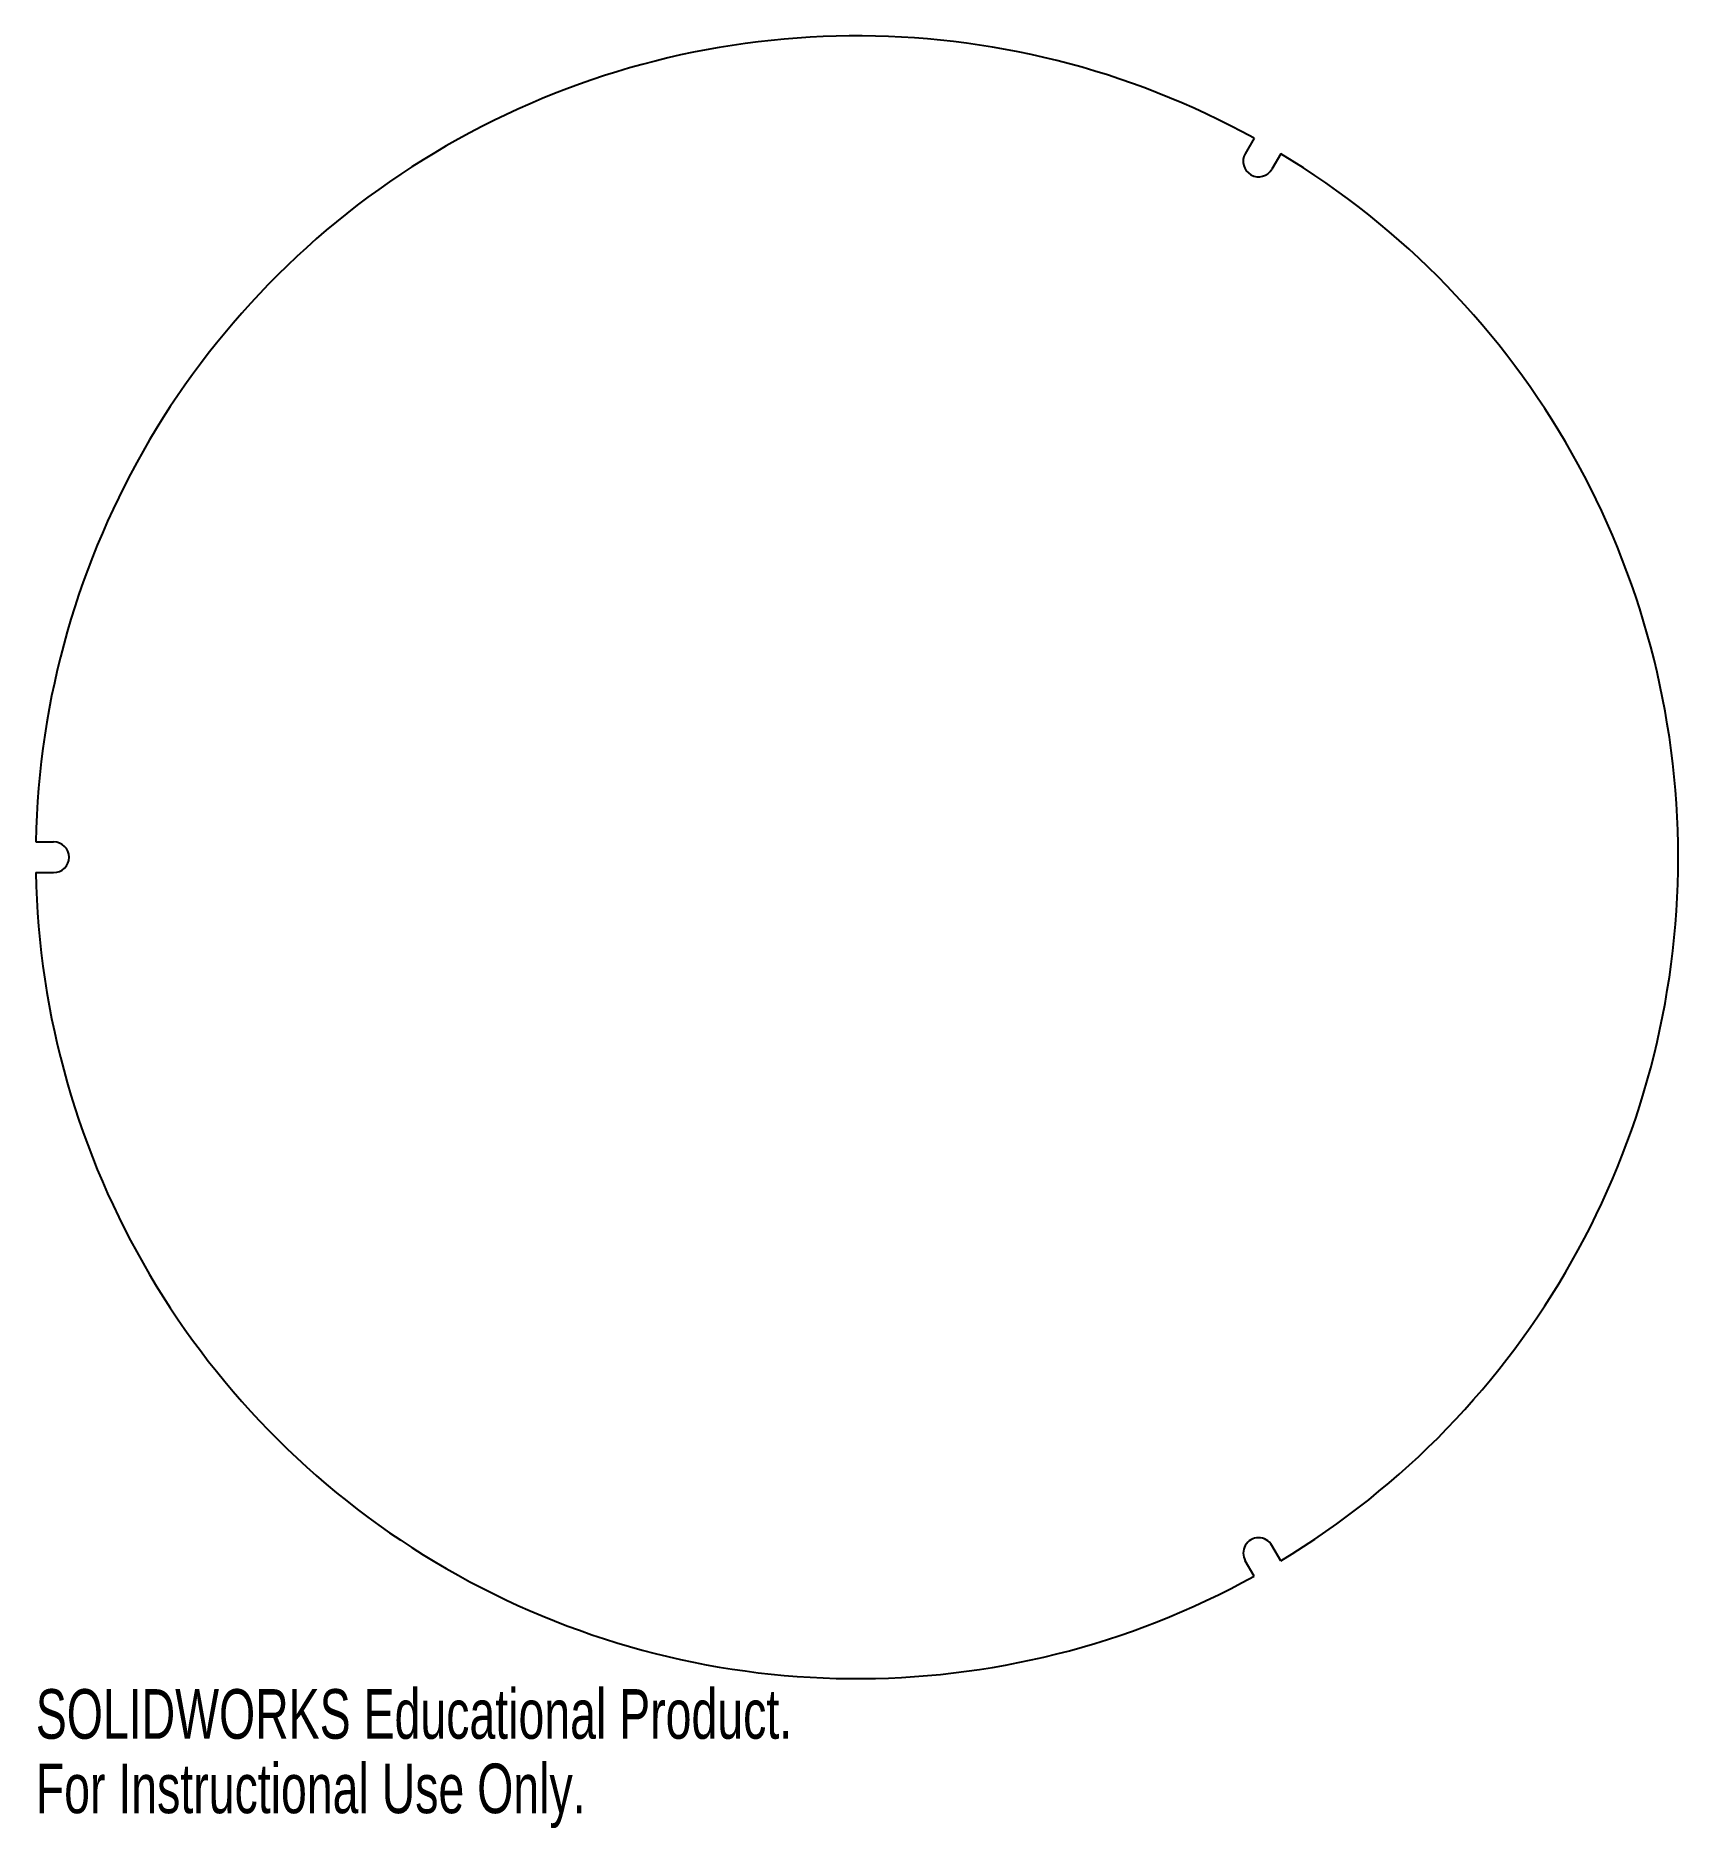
# Model space of a CAD drawing. Header units: millimetres. Extents: x -80 to 80, y -95 to 80.
import ezdxf

# ---------------------------------------------------------------- set-up
doc = ezdxf.new("R2010")
doc.units = ezdxf.units.MM
doc.styles.add('SLDTEXTSTYLE0', font='TXT', dxfattribs={"width": 0.7})

msp = doc.modelspace()

# ---------------------------------------------------------------- linework, layer by layer
at = {"color": 7, "linetype": 'Continuous', "lineweight": 25}
for p, q in [((38.69, 70.02), (37.83, 68.52)), ((41.29, 68.52), (40.42, 67.02)), ((-79.99, 1.5), (-78.25, 1.5)), ((-79.99, -1.5), (-78.25, -1.5)), ((41.29, -68.52), (40.42, -67.02)), ((38.69, -70.02), (37.83, -68.52))]:
    msp.add_line(p, q, dxfattribs=at)
for centre, radius, start, end in [((0, 0), 80, 61.0744, 178.9256), ((39.13, 67.77), 1.5, 150, 330), ((0, 0), 80, 301.0744, 58.9256), ((-78.25, 0), 1.5, 270, 90), ((0, 0), 80, 181.0744, 298.9256), ((39.13, -67.77), 1.5, 30, 210)]:
    msp.add_arc(centre, radius, start, end, dxfattribs=at)

# ---------------------------------------------------------------- texts
at = {"color": 7, "linetype": 'Continuous', "char_height": 4.8336, "attachment_point": 1, "style": 'SLDTEXTSTYLE0'}
for s, insert in [('SOLIDWORKS Educational Product.', (-79.99, -81.02)), ('For Instructional Use Only.', (-79.99, -88.27))]:
    msp.add_mtext(s, dxfattribs=dict(at, insert=insert))

doc.saveas('drawing.dxf')
